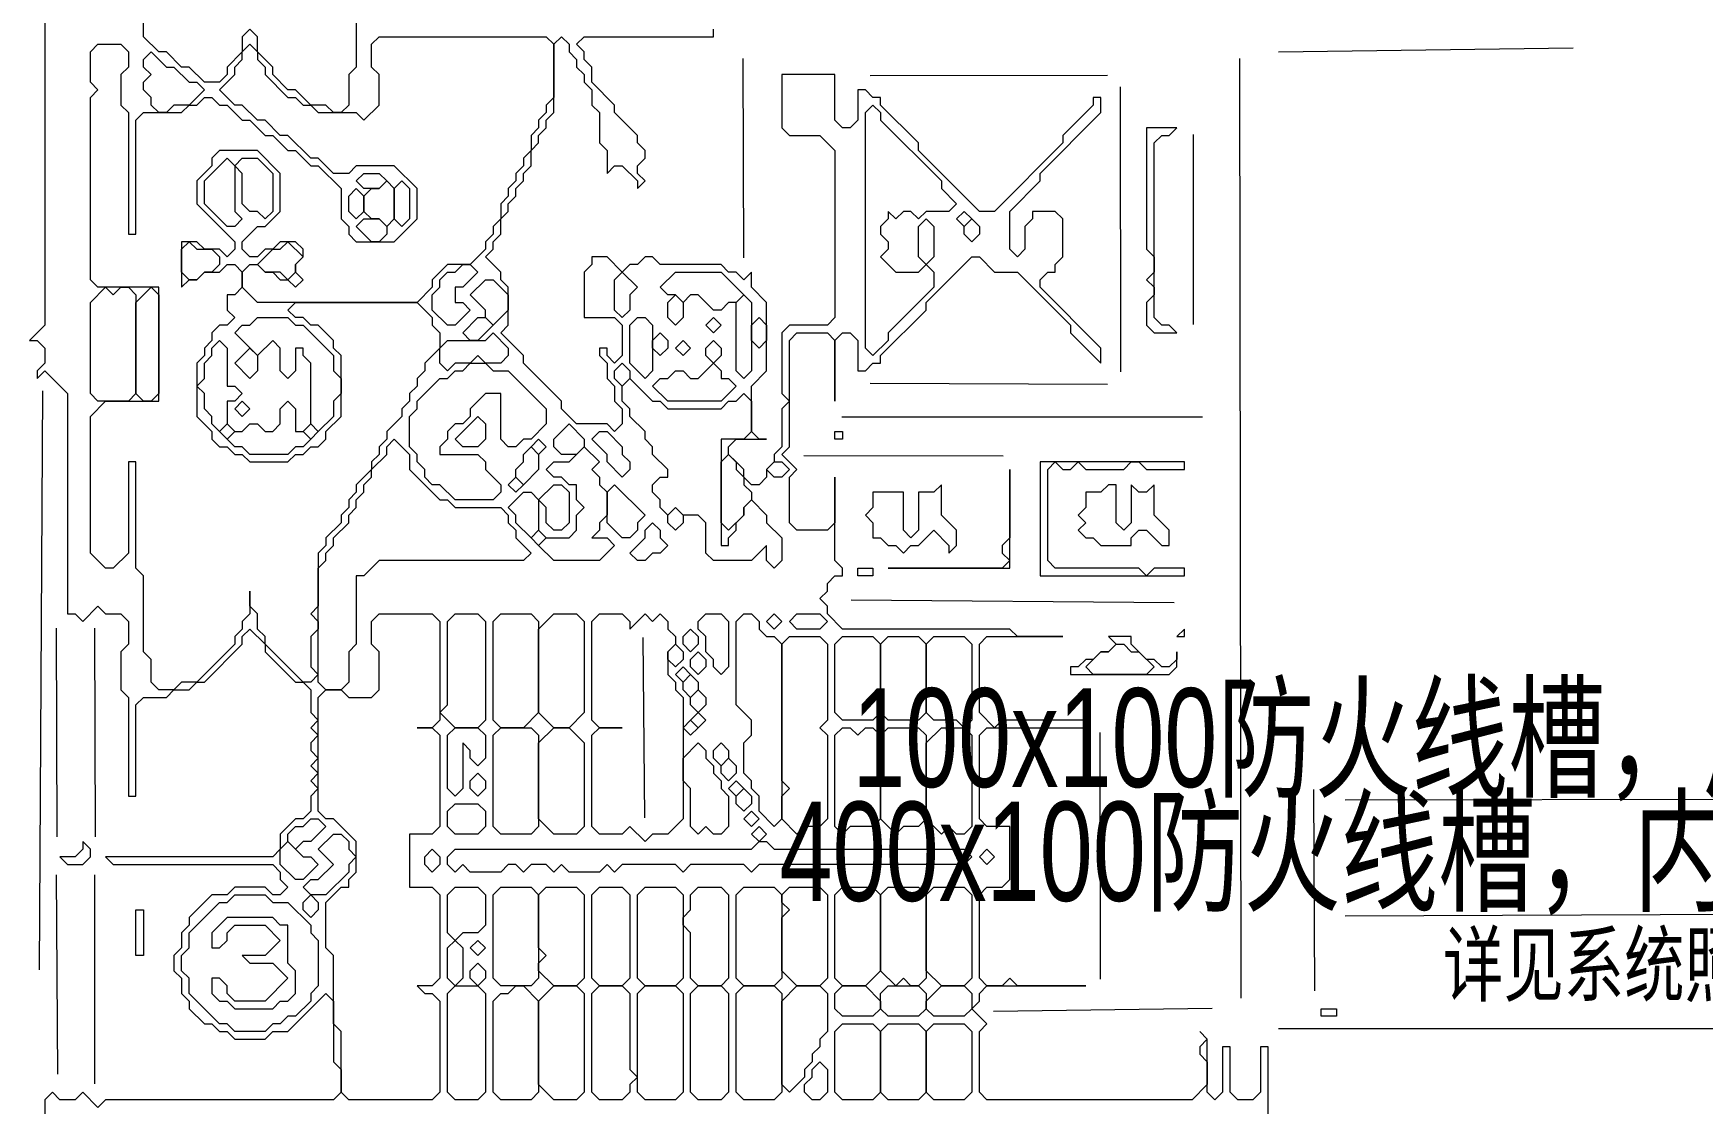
# Model space of a CAD drawing. Extents: x 10 to 1978, y 10 to 1392.
# Drawn here: x 1300.5 to 1520.2, y 682.5 to 823.4 of the extents above; entities that cross this region are included whole.
import ezdxf

# ---------------------------------------------------------------- set-up
doc = ezdxf.new("R2010")
doc.units = 0
for name, color, linetype, lineweight in [('OCR_TEXT', 6, 'Continuous', 0), ('TRACE_CURVE', 6, 'Continuous', 0), ('TRACE_STRAIGHT', 5, 'Continuous', 0), ('TRACE_TEXT_SYMBOL', 6, 'Continuous', 0)]:
    doc.layers.add(name, color=color, linetype=linetype, lineweight=lineweight)
doc.styles.add('wqy-unicode', font='wqy-unicode.lff')

msp = doc.modelspace()

# ---------------------------------------------------------------- linework, layer by layer
at = {"layer": 'TRACE_CURVE', "color": 6}
for points in [[(1300, 831), (1301, 831), (1302, 830), (1302, 785), (1300, 783), (1301, 783), (1302, 782), (1302, 780), (1301, 779), (1301, 778), (1302, 779), (1305, 776), (1305, 747), (1306, 747), (1307, 746), (1309, 748), (1310, 747), (1312, 747), (1313, 746)], [(1343, 829), (1343, 819), (1342, 818), (1342, 814), (1341, 813), (1340, 813), (1339, 814), (1337, 814), (1335, 816), (1334, 816), (1332, 818), (1332, 819), (1330, 821), (1330, 823), (1329, 824)], [(1329, 824), (1328, 823), (1328, 821), (1326, 819), (1326, 818), (1325, 817), (1323, 817), (1321, 819), (1320, 819), (1318, 821), (1317, 821), (1315, 823), (1315, 828)], [(1375, 813), (1375, 809), (1376, 808), (1376, 805), (1377, 806), (1378, 806), (1380, 804), (1380, 803), (1381, 804), (1380, 805), (1380, 806), (1381, 807), (1381, 808), (1380, 809), (1380, 810), (1377, 813), (1377, 814), (1374, 817), (1374, 819), (1373, 820), (1373, 821), (1372, 822), (1373, 823), (1390, 823), (1390, 824)], [(1347, 771), (1347, 770), (1346, 769), (1346, 768), (1345, 767), (1345, 766), (1343, 764), (1343, 763), (1342, 762), (1342, 761), (1341, 760), (1341, 759), (1339, 757), (1339, 756), (1338, 755), (1338, 748), (1337, 747), (1338, 746), (1338, 745), (1337, 744), (1337, 740), (1338, 739), (1337, 738), (1336, 738), (1331, 743), (1331, 744), (1330, 745), (1330, 747), (1329, 748), (1329, 750), (1329, 747), (1328, 746), (1328, 745), (1327, 744), (1327, 743), (1322, 738), (1320, 738), (1319, 737), (1317, 737), (1316, 738), (1316, 741), (1315, 742), (1315, 752), (1314, 753), (1314, 767), (1313, 767), (1313, 755), (1311, 753), (1310, 753), (1308, 755), (1308, 773), (1310, 775), (1317, 775), (1317, 790), (1309, 790), (1308, 791), (1308, 815), (1309, 816), (1308, 817), (1308, 821), (1309, 822), (1312, 822), (1313, 821), (1313, 819)], [(1313, 819), (1312, 818), (1312, 814), (1313, 813), (1313, 797), (1314, 797), (1314, 812), (1315, 813), (1320, 813), (1321, 814), (1322, 814), (1323, 815), (1324, 815), (1325, 814), (1326, 814), (1328, 812), (1329, 812), (1331, 810), (1332, 810), (1334, 808), (1335, 808), (1337, 806), (1338, 806), (1341, 803), (1341, 799), (1342, 798), (1342, 797), (1343, 796), (1348, 796), (1351, 799), (1351, 803), (1348, 806), (1343, 806), (1342, 805), (1340, 805), (1338, 807), (1337, 807), (1334, 810), (1333, 810), (1331, 812), (1330, 812), (1328, 814), (1327, 814), (1325, 816), (1327, 818), (1327, 819), (1328, 820), (1328, 821), (1329, 822), (1330, 821), (1330, 820), (1331, 819), (1331, 818), (1334, 815), (1335, 815), (1336, 814), (1337, 814), (1338, 813), (1343, 813), (1344, 812), (1346, 814), (1346, 818), (1345, 819), (1345, 822)], [(1345, 822), (1346, 823), (1368, 823), (1369, 822), (1369, 815), (1368, 814), (1368, 813), (1367, 812), (1367, 811), (1366, 810), (1366, 808), (1365, 807), (1365, 806), (1364, 805), (1364, 804), (1363, 803), (1363, 802), (1362, 801), (1362, 799), (1361, 798), (1361, 797), (1360, 796), (1360, 795), (1358, 793), (1355, 793), (1353, 791), (1353, 790), (1351, 788), (1330, 788), (1328, 790), (1328, 792), (1329, 793), (1330, 793), (1331, 792), (1332, 792), (1333, 791), (1334, 791), (1335, 790), (1336, 791), (1335, 792), (1335, 793), (1336, 794), (1336, 795), (1335, 796), (1333, 796), (1332, 795), (1331, 795), (1330, 794), (1329, 794), (1328, 795), (1328, 796), (1330, 798), (1331, 798), (1333, 800), (1333, 805), (1330, 808), (1325, 808), (1324, 807), (1324, 806), (1322, 804), (1322, 801), (1327, 796), (1327, 795), (1326, 794)], [(1381, 794), (1380, 793), (1379, 793), (1378, 792), (1376, 794), (1374, 794), (1374, 793), (1373, 792), (1373, 786), (1377, 786), (1378, 785), (1378, 781), (1377, 780), (1376, 781), (1376, 782), (1375, 782), (1375, 781), (1376, 780), (1376, 778), (1377, 777), (1377, 775), (1378, 774), (1378, 772), (1377, 771), (1376, 772), (1372, 772), (1370, 774), (1370, 775), (1365, 780), (1365, 781), (1362, 784), (1363, 785), (1363, 790), (1362, 791), (1362, 792), (1360, 794), (1361, 795), (1361, 796), (1362, 797), (1362, 799), (1363, 800), (1363, 801), (1364, 802), (1364, 803), (1365, 804), (1365, 805), (1366, 806), (1366, 808), (1367, 809), (1367, 810), (1368, 811), (1368, 812), (1369, 813), (1369, 822), (1370, 823), (1371, 822), (1371, 821), (1372, 820), (1372, 819), (1373, 818), (1373, 817), (1374, 816), (1374, 814), (1375, 813)], [(1430, 794), (1429, 795), (1429, 800), (1433, 804), (1433, 805), (1441, 813), (1441, 815), (1440, 815), (1440, 814), (1436, 810), (1436, 809), (1427, 800), (1425, 800), (1417, 808), (1417, 809), (1412, 814), (1412, 815), (1411, 815), (1410, 816), (1409, 816), (1409, 812), (1408, 811), (1407, 811), (1406, 812), (1406, 818), (1399, 818), (1399, 811), (1400, 810), (1404, 810), (1406, 808), (1406, 786), (1405, 785), (1400, 785), (1399, 784), (1399, 776), (1400, 775), (1399, 774), (1399, 769), (1398, 768), (1398, 767), (1397, 766), (1397, 765), (1396, 764), (1395, 764), (1394, 765), (1394, 766), (1392, 768), (1392, 769), (1393, 770), (1397, 770), (1396, 770), (1395, 771), (1395, 777), (1397, 779), (1397, 788), (1395, 790), (1395, 792), (1394, 791), (1393, 792), (1392, 792), (1391, 793), (1383, 793), (1382, 794), (1381, 794)], [(1428, 733), (1427, 732), (1425, 734), (1425, 743), (1426, 744), (1436, 744), (1430, 744), (1429, 745), (1407, 745), (1405, 747), (1405, 748), (1404, 749), (1405, 750), (1405, 751), (1406, 752), (1407, 752), (1407, 753), (1406, 754), (1406, 765), (1406, 759), (1405, 758), (1401, 758), (1400, 759), (1400, 765), (1401, 766), (1399, 768), (1400, 769), (1400, 783), (1401, 784), (1405, 784), (1406, 783), (1406, 775), (1406, 783), (1407, 784), (1408, 784), (1409, 783), (1409, 779), (1410, 779), (1411, 780), (1412, 780), (1412, 781), (1418, 787), (1418, 788), (1424, 794), (1425, 794), (1427, 792), (1430, 792), (1437, 785), (1437, 784), (1441, 780), (1441, 782), (1433, 790), (1433, 791), (1434, 792), (1435, 792), (1435, 793), (1436, 794), (1436, 799), (1435, 800), (1432, 800), (1432, 799), (1431, 798), (1431, 795), (1430, 794)], [(1326, 794), (1325, 795), (1323, 795), (1322, 796), (1320, 796), (1320, 790), (1321, 791), (1322, 791), (1323, 792), (1325, 792), (1326, 793), (1327, 793), (1328, 792), (1328, 790), (1327, 789), (1326, 789), (1326, 787), (1327, 786), (1326, 785), (1325, 785), (1324, 784), (1324, 783), (1323, 782), (1323, 781), (1322, 780), (1322, 773), (1324, 771), (1324, 770), (1325, 769), (1326, 769), (1327, 768), (1328, 768), (1329, 767), (1334, 767), (1335, 768), (1336, 768), (1337, 769), (1338, 769), (1339, 770), (1339, 771), (1341, 773), (1341, 781), (1340, 782), (1340, 783), (1338, 785), (1337, 785), (1336, 786), (1335, 786), (1334, 787), (1335, 788), (1351, 788), (1353, 786), (1353, 785), (1354, 784), (1354, 782), (1352, 780), (1352, 779), (1351, 778), (1351, 777), (1350, 776), (1350, 775), (1349, 774), (1349, 773), (1347, 771)], [(1313, 746), (1313, 743), (1312, 742), (1312, 737), (1313, 736), (1313, 723), (1314, 723), (1314, 735), (1315, 736), (1318, 736), (1319, 737), (1321, 737), (1322, 738), (1323, 738), (1328, 743), (1328, 744), (1329, 745), (1331, 743), (1331, 742), (1335, 738), (1336, 738), (1337, 737), (1337, 734), (1338, 733), (1337, 732), (1338, 731), (1337, 730), (1337, 729), (1338, 728), (1337, 727), (1338, 726), (1337, 725), (1338, 724), (1337, 723), (1337, 721), (1336, 720), (1335, 720), (1333, 718), (1333, 716), (1332, 715), (1310, 715), (1311, 714), (1332, 714), (1333, 713), (1333, 712), (1334, 711), (1333, 710), (1332, 710), (1331, 711), (1327, 711), (1326, 710), (1324, 710), (1321, 707), (1321, 706), (1320, 705), (1320, 703), (1319, 702), (1319, 700), (1320, 699), (1320, 697), (1321, 696), (1321, 695), (1323, 693), (1324, 693)], [(1463, 637), (1463, 690), (1462, 690), (1462, 684), (1461, 683), (1459, 683), (1458, 684), (1458, 690), (1457, 690), (1457, 684), (1456, 683), (1455, 684), (1455, 691), (1454, 692), (1455, 691), (1454, 690), (1454, 689), (1455, 688), (1455, 685), (1453, 683), (1426, 683), (1425, 684), (1425, 692), (1426, 693), (1424, 695), (1425, 696), (1425, 697), (1426, 698), (1439, 698), (1430, 698), (1429, 699), (1428, 698), (1426, 698), (1425, 699), (1425, 710), (1426, 711), (1428, 711), (1429, 712), (1429, 719), (1426, 719), (1425, 720), (1425, 731), (1426, 732), (1439, 732), (1439, 733), (1428, 733)], [(1324, 693), (1325, 692), (1326, 692), (1327, 691), (1331, 691), (1332, 692), (1334, 692), (1339, 697), (1340, 696), (1340, 688), (1341, 687), (1341, 684), (1340, 683), (1310, 683), (1309, 682), (1307, 684), (1306, 683), (1304, 683), (1303, 684), (1302, 683), (1302, 637)]]:
    msp.add_lwpolyline(points, dxfattribs=at)
for points in [[(1315, 820), (1316, 821), (1318, 819), (1319, 819), (1321, 817), (1322, 817), (1323, 816), (1321, 814), (1319, 814), (1318, 813), (1317, 813), (1316, 814), (1316, 815), (1315, 816), (1315, 817), (1316, 818), (1315, 819)], [(1410, 813), (1411, 814), (1412, 813), (1412, 812), (1420, 804), (1420, 803), (1422, 801), (1421, 800), (1418, 800), (1417, 799), (1416, 800), (1415, 800), (1414, 799), (1413, 800), (1413, 799), (1412, 798), (1412, 797), (1413, 796), (1413, 795), (1412, 794), (1414, 792), (1417, 792), (1418, 793), (1419, 792), (1419, 790), (1413, 784), (1413, 783), (1411, 781), (1410, 782)], [(1326, 807), (1327, 806), (1327, 800), (1328, 799), (1327, 798), (1326, 798), (1323, 801), (1323, 804)], [(1327, 806), (1328, 807), (1330, 807), (1332, 805), (1332, 800), (1331, 799), (1330, 800), (1329, 800), (1328, 801), (1328, 805)], [(1343, 804), (1344, 805), (1346, 805), (1347, 804), (1346, 803), (1344, 803)], [(1342, 802), (1343, 803), (1344, 802), (1344, 800), (1343, 799), (1342, 800)], [(1346, 803), (1347, 804), (1348, 803), (1348, 799), (1347, 798), (1346, 799), (1345, 799), (1344, 800), (1344, 802), (1345, 803)], [(1348, 803), (1349, 804), (1350, 803), (1350, 799), (1349, 798), (1348, 799)], [(1422, 799), (1423, 800), (1424, 799), (1423, 798)], [(1343, 798), (1344, 799), (1346, 799), (1347, 798), (1347, 797), (1346, 796), (1345, 796)], [(1417, 798), (1418, 799), (1419, 798), (1419, 794), (1418, 793), (1417, 794)], [(1423, 798), (1424, 799), (1425, 798), (1425, 797), (1424, 796), (1423, 797)], [(1320, 795), (1321, 796), (1322, 795), (1324, 795), (1325, 794), (1325, 793), (1324, 792), (1323, 792), (1322, 791), (1321, 791), (1320, 792)], [(1333, 795), (1334, 796), (1336, 794), (1335, 793), (1335, 792), (1334, 791), (1333, 792), (1331, 792), (1330, 793), (1332, 795)], [(1356, 792), (1357, 793), (1358, 793), (1359, 792), (1357, 790), (1356, 790), (1356, 788), (1357, 788), (1358, 787), (1356, 785), (1355, 785), (1353, 787), (1353, 789), (1354, 790), (1354, 791), (1355, 792)], [(1360, 791), (1361, 791), (1363, 789), (1363, 787), (1361, 785), (1360, 786), (1360, 787), (1358, 789)], [(1377, 791), (1378, 792), (1380, 790), (1379, 789), (1379, 787), (1378, 786), (1377, 787)], [(1385, 792), (1391, 792), (1394, 789), (1393, 788), (1392, 788), (1391, 787), (1390, 787), (1388, 789), (1387, 789), (1386, 788), (1385, 789), (1384, 789), (1383, 790)], [(1310, 790), (1311, 789), (1312, 790), (1313, 790), (1314, 789), (1314, 776), (1313, 775), (1309, 775), (1308, 776), (1308, 788)], [(1316, 790), (1317, 789), (1317, 776), (1316, 775), (1315, 775), (1314, 776), (1314, 788)], [(1384, 788), (1385, 789), (1386, 788), (1386, 786), (1385, 785), (1384, 786)], [(1393, 788), (1394, 789), (1395, 788), (1395, 779), (1394, 778), (1393, 779)], [(1329, 785), (1330, 786), (1334, 786), (1335, 785), (1336, 785), (1340, 781), (1340, 779), (1341, 778), (1341, 776), (1340, 775), (1340, 773), (1338, 771), (1337, 772), (1337, 780), (1336, 781), (1336, 782), (1335, 782), (1335, 779), (1334, 778), (1333, 779), (1333, 782), (1332, 783), (1330, 781), (1327, 784), (1328, 785)], [(1359, 786), (1360, 786), (1361, 785), (1359, 783), (1358, 783), (1357, 784)], [(1379, 785), (1380, 786), (1381, 786), (1382, 785), (1382, 779), (1381, 778), (1379, 780)], [(1389, 785), (1390, 786), (1391, 785), (1390, 784)], [(1395, 785), (1396, 786), (1397, 785), (1397, 783), (1396, 782), (1395, 783)], [(1324, 782), (1325, 783), (1326, 782), (1326, 777), (1327, 777), (1328, 776), (1327, 775), (1326, 775), (1326, 772), (1325, 771), (1324, 772), (1324, 773), (1323, 774), (1323, 776), (1322, 777), (1323, 778), (1323, 780), (1324, 781)], [(1360, 783), (1361, 784), (1363, 782), (1363, 781), (1362, 780), (1360, 780), (1359, 781), (1358, 780), (1356, 780), (1355, 779), (1354, 780), (1354, 782), (1355, 783)], [(1382, 783), (1383, 784), (1384, 783), (1384, 782), (1383, 781), (1382, 782)], [(1385, 782), (1386, 783), (1387, 782), (1386, 781)], [(1389, 782), (1390, 783), (1391, 782), (1391, 781), (1390, 780), (1389, 781)], [(1329, 782), (1330, 781), (1330, 779), (1329, 778), (1327, 780)], [(1357, 779), (1358, 780), (1360, 780), (1361, 779), (1363, 779), (1368, 774), (1368, 772), (1366, 770), (1365, 770), (1364, 769), (1363, 769), (1362, 770), (1362, 776), (1360, 776), (1358, 774), (1358, 773), (1357, 772), (1356, 772), (1355, 771), (1355, 770), (1354, 769), (1354, 768), (1359, 768), (1360, 767), (1360, 766), (1362, 764), (1362, 763), (1361, 762), (1356, 762), (1354, 764), (1353, 764), (1352, 765), (1352, 766), (1351, 767), (1351, 768), (1350, 769), (1350, 773), (1351, 774), (1351, 775), (1354, 778), (1355, 778), (1356, 779)], [(1377, 779), (1378, 780), (1379, 779), (1379, 778), (1378, 777), (1377, 778)], [(1390, 780), (1391, 779), (1391, 778), (1392, 778), (1393, 777), (1391, 775), (1384, 775), (1382, 777), (1383, 778), (1384, 778), (1385, 779), (1386, 779), (1387, 778), (1388, 778)], [(1378, 777), (1379, 778), (1382, 775), (1383, 775), (1384, 774), (1391, 774), (1392, 775), (1393, 775), (1394, 776), (1395, 775), (1395, 771), (1394, 770), (1391, 770), (1391, 756), (1392, 756), (1392, 757), (1393, 758), (1393, 759), (1394, 760), (1394, 761), (1395, 762), (1397, 760), (1397, 759), (1399, 757), (1399, 754), (1398, 753), (1397, 754), (1397, 756), (1395, 754), (1390, 754), (1389, 755), (1389, 759), (1388, 760), (1386, 760), (1385, 761), (1384, 760), (1383, 761), (1383, 762), (1382, 763), (1382, 764), (1383, 765), (1384, 765), (1384, 766), (1382, 768), (1382, 769), (1381, 770), (1381, 771), (1379, 773), (1379, 774), (1378, 775)], [(1333, 774), (1334, 775), (1335, 774), (1335, 771), (1336, 771), (1337, 770), (1336, 769), (1335, 769), (1334, 768), (1329, 768), (1328, 769), (1327, 769), (1326, 770), (1327, 771), (1328, 771), (1329, 772), (1330, 772), (1331, 771), (1332, 771), (1333, 772)], [(1327, 774), (1328, 775), (1329, 774), (1328, 773)], [(1325, 771), (1326, 772), (1327, 771), (1326, 770)], [(1336, 771), (1337, 772), (1338, 771), (1337, 770)], [(1359, 773), (1360, 772), (1360, 770), (1359, 769), (1357, 769), (1356, 770)], [(1371, 772), (1373, 770), (1373, 769), (1372, 768), (1370, 768), (1369, 769), (1369, 770)], [(1347, 769), (1348, 770), (1350, 768), (1350, 766), (1354, 762), (1355, 762), (1356, 761), (1362, 761), (1363, 760), (1363, 759), (1364, 758), (1364, 757), (1366, 755), (1365, 754), (1346, 754), (1344, 752), (1343, 752), (1343, 743), (1342, 742), (1342, 738), (1341, 737), (1339, 737), (1338, 738), (1338, 753), (1339, 754), (1339, 755), (1340, 756), (1340, 757), (1342, 759), (1342, 760), (1343, 761), (1343, 762), (1344, 763), (1344, 764), (1345, 765), (1345, 766), (1347, 768)], [(1365, 768), (1366, 769), (1367, 768), (1367, 766), (1365, 764), (1364, 765), (1364, 766), (1365, 767)], [(1366, 769), (1367, 770), (1368, 769), (1367, 768)], [(1373, 769), (1375, 767), (1374, 766), (1375, 765), (1375, 764), (1376, 763), (1376, 760), (1375, 759), (1375, 758), (1374, 757), (1376, 757), (1377, 756), (1375, 754), (1369, 754), (1367, 756), (1368, 757), (1371, 757), (1372, 758), (1372, 760), (1373, 761), (1372, 762), (1372, 764), (1371, 764), (1370, 765), (1369, 765), (1368, 766), (1369, 767), (1371, 767)], [(1374, 770), (1375, 771), (1376, 771), (1378, 769), (1378, 768), (1379, 767), (1379, 766), (1378, 765), (1376, 767), (1376, 768)], [(1391, 767), (1392, 768), (1393, 767), (1393, 766), (1394, 765), (1394, 764), (1395, 763), (1395, 762), (1394, 761), (1394, 760), (1392, 758), (1391, 759)], [(1397, 766), (1398, 767), (1399, 767), (1400, 766), (1399, 765), (1398, 765)], [(1363, 764), (1364, 765), (1365, 764), (1364, 763)], [(1365, 763), (1366, 763), (1367, 762), (1367, 758), (1366, 757), (1364, 759), (1364, 760), (1363, 761)], [(1369, 764), (1370, 764), (1371, 763), (1371, 759), (1370, 758), (1369, 758), (1368, 759), (1368, 761), (1367, 762)], [(1376, 763), (1377, 764), (1381, 760), (1380, 759), (1380, 758), (1379, 757), (1378, 757), (1376, 759)], [(1384, 760), (1385, 761), (1386, 760), (1386, 759), (1385, 758), (1384, 759)], [(1366, 757), (1367, 758), (1368, 757), (1367, 756)], [(1381, 758), (1382, 759), (1383, 758), (1383, 757), (1384, 756), (1383, 755), (1382, 755), (1381, 754), (1380, 754), (1379, 755), (1381, 757)], [(1345, 746), (1346, 747), (1353, 747), (1354, 746), (1354, 733), (1353, 732), (1351, 732), (1353, 732), (1354, 731), (1354, 719), (1353, 718), (1350, 718), (1350, 711), (1353, 711), (1354, 710), (1354, 699), (1353, 698), (1351, 698), (1352, 697), (1353, 697), (1354, 696), (1354, 684), (1353, 683), (1342, 683), (1341, 684), (1341, 692), (1340, 693), (1340, 702), (1339, 703), (1339, 709), (1341, 711), (1342, 711), (1342, 712), (1343, 713), (1343, 717), (1340, 720), (1339, 720), (1338, 721), (1338, 736), (1339, 737), (1341, 737), (1342, 736), (1345, 736), (1346, 737), (1346, 742), (1345, 743)], [(1355, 746), (1356, 747), (1359, 747), (1360, 746), (1360, 733), (1359, 732), (1356, 732), (1354, 734), (1355, 735)], [(1361, 746), (1362, 747), (1366, 747), (1367, 746), (1367, 734), (1365, 732), (1362, 732), (1361, 733)], [(1369, 747), (1372, 747), (1373, 746), (1373, 734), (1371, 732), (1369, 732), (1367, 734), (1367, 745)], [(1374, 746), (1375, 747), (1378, 747), (1379, 746), (1379, 745), (1381, 747), (1382, 746), (1383, 747), (1384, 746), (1384, 745), (1385, 744), (1385, 743), (1384, 742), (1384, 739), (1385, 738), (1385, 737), (1386, 736), (1386, 720), (1384, 718), (1382, 718), (1381, 717), (1379, 719), (1378, 718), (1375, 718), (1374, 719), (1374, 731), (1375, 732), (1378, 732), (1375, 732), (1374, 733)], [(1388, 746), (1389, 747), (1391, 747), (1392, 746), (1392, 740), (1391, 739), (1390, 740), (1390, 741), (1389, 742), (1389, 744), (1388, 745)], [(1393, 746), (1394, 747), (1395, 747), (1396, 746), (1396, 745), (1397, 744), (1398, 744), (1399, 743), (1399, 720), (1398, 719), (1396, 721), (1396, 723), (1395, 724), (1395, 725), (1394, 726), (1394, 730), (1395, 731), (1395, 733), (1393, 735)], [(1397, 746), (1398, 747), (1399, 746), (1398, 745)], [(1400, 746), (1401, 747), (1404, 747), (1405, 746), (1404, 745), (1401, 745)], [(1386, 744), (1387, 745), (1388, 744), (1388, 743), (1387, 742), (1386, 743)], [(1384, 742), (1385, 743), (1386, 742), (1386, 741), (1385, 740), (1384, 741)], [(1399, 743), (1400, 744), (1404, 744), (1405, 743), (1405, 733), (1404, 732), (1405, 731), (1405, 720), (1404, 719), (1402, 719), (1401, 718), (1399, 720), (1399, 723), (1400, 724), (1399, 725)], [(1406, 743), (1407, 744), (1411, 744), (1412, 743), (1412, 734), (1411, 733), (1407, 733), (1406, 734)], [(1412, 743), (1413, 744), (1417, 744), (1418, 743), (1418, 734), (1417, 733), (1413, 733), (1412, 734)], [(1418, 743), (1419, 744), (1423, 744), (1424, 743), (1424, 733), (1423, 732), (1422, 733), (1419, 733), (1418, 734)], [(1387, 741), (1388, 742), (1389, 741), (1389, 740), (1388, 739), (1387, 740)], [(1385, 739), (1386, 740), (1387, 739), (1386, 738)], [(1386, 738), (1387, 739), (1388, 738), (1388, 737), (1387, 736), (1386, 737)], [(1387, 736), (1388, 737), (1389, 736), (1389, 735), (1388, 734), (1387, 735)], [(1387, 733), (1388, 734), (1389, 733), (1388, 732)], [(1355, 731), (1356, 732), (1359, 732), (1360, 731), (1360, 728), (1359, 727), (1358, 728), (1358, 729), (1357, 730), (1357, 724), (1356, 723), (1355, 724)], [(1361, 731), (1362, 732), (1366, 732), (1367, 731), (1367, 719), (1366, 718), (1362, 718), (1361, 719)], [(1369, 732), (1371, 732), (1373, 730), (1373, 719), (1372, 718), (1369, 718), (1367, 720), (1367, 730)], [(1386, 732), (1387, 733), (1388, 732), (1387, 731)], [(1406, 731), (1407, 732), (1408, 732), (1409, 731), (1410, 732), (1411, 732), (1412, 731), (1412, 720), (1411, 719), (1408, 719), (1407, 718), (1406, 719)], [(1412, 731), (1413, 732), (1417, 732), (1418, 731), (1418, 720), (1417, 719), (1415, 719), (1414, 718), (1412, 720)], [(1420, 732), (1423, 732), (1424, 731), (1424, 719), (1423, 718), (1422, 718), (1421, 719), (1420, 718), (1418, 720), (1418, 730)], [(1388, 730), (1389, 729), (1389, 728), (1390, 727), (1390, 726), (1391, 725), (1391, 724), (1392, 723), (1392, 719), (1391, 718), (1390, 718), (1389, 719), (1388, 718), (1387, 719), (1387, 724), (1386, 725), (1386, 728)], [(1390, 729), (1391, 730), (1392, 729), (1392, 728), (1391, 727), (1390, 728)], [(1391, 727), (1392, 728), (1393, 727), (1393, 726), (1392, 725), (1391, 726)], [(1358, 725), (1359, 726), (1360, 725), (1360, 724), (1359, 723), (1358, 724)], [(1392, 724), (1393, 725), (1394, 724), (1393, 723)], [(1393, 723), (1394, 724), (1395, 723), (1395, 722), (1394, 721), (1393, 722)], [(1355, 721), (1356, 722), (1359, 722), (1360, 721), (1360, 719), (1359, 718), (1356, 718), (1355, 719)], [(1394, 720), (1395, 721), (1396, 720), (1395, 719)], [(1336, 719), (1337, 720), (1338, 720), (1339, 719), (1337, 717), (1336, 717), (1335, 716), (1334, 717), (1334, 718), (1335, 719)], [(1395, 718), (1396, 719), (1397, 718), (1396, 717)], [(1333, 716), (1334, 717), (1336, 715), (1337, 715), (1338, 714), (1336, 712), (1335, 712), (1333, 714)], [(1340, 718), (1341, 718), (1342, 717), (1342, 716), (1343, 715), (1342, 714), (1342, 713), (1339, 710), (1337, 710), (1336, 711), (1337, 712), (1338, 712), (1340, 714), (1338, 716)], [(1395, 716), (1396, 717), (1397, 717), (1398, 716), (1423, 716), (1424, 715), (1423, 714), (1396, 714), (1395, 713), (1394, 714), (1387, 714), (1386, 713), (1385, 714), (1378, 714), (1377, 713), (1376, 714), (1375, 713), (1371, 713), (1370, 714), (1369, 713), (1368, 714), (1366, 714), (1365, 713), (1364, 714), (1363, 714), (1362, 713), (1358, 713), (1357, 714), (1356, 713), (1355, 714), (1355, 715), (1356, 716)], [(1352, 715), (1353, 716), (1354, 715), (1354, 714), (1353, 713), (1352, 714)], [(1425, 715), (1426, 716), (1427, 715), (1426, 714)], [(1326, 709), (1327, 710), (1331, 710), (1332, 709), (1334, 709), (1337, 706), (1337, 705), (1338, 704), (1338, 698), (1337, 697), (1337, 696), (1335, 694), (1334, 694), (1333, 693), (1332, 693), (1331, 692), (1327, 692), (1326, 693), (1325, 693), (1321, 697), (1321, 699), (1320, 700), (1320, 702), (1321, 703), (1321, 705), (1325, 709)], [(1336, 709), (1337, 710), (1338, 709), (1338, 708), (1337, 707), (1336, 708)], [(1355, 710), (1356, 711), (1359, 711), (1360, 710), (1360, 706), (1359, 705), (1357, 705), (1356, 704), (1355, 705)], [(1361, 710), (1362, 711), (1366, 711), (1367, 710), (1367, 699), (1366, 698), (1362, 698), (1361, 699)], [(1367, 710), (1368, 711), (1372, 711), (1373, 710), (1373, 699), (1372, 698), (1369, 698), (1367, 700), (1367, 701), (1368, 702), (1367, 703)], [(1374, 710), (1375, 711), (1378, 711), (1379, 710), (1379, 699), (1378, 698), (1375, 698), (1374, 699)], [(1380, 710), (1381, 711), (1385, 711), (1386, 710), (1386, 699), (1385, 698), (1381, 698), (1380, 699)], [(1387, 710), (1388, 711), (1391, 711), (1392, 710), (1392, 699), (1391, 698), (1388, 698), (1387, 699), (1387, 705), (1386, 706), (1386, 707), (1387, 708)], [(1393, 710), (1394, 711), (1398, 711), (1399, 710), (1399, 699), (1398, 698), (1394, 698), (1393, 699)], [(1399, 710), (1400, 711), (1404, 711), (1405, 710), (1405, 699), (1404, 698), (1401, 698), (1399, 700), (1399, 707), (1400, 708), (1399, 709)], [(1406, 710), (1407, 711), (1411, 711), (1412, 710), (1412, 700), (1410, 698), (1407, 698), (1406, 699)], [(1412, 710), (1413, 711), (1417, 711), (1418, 710), (1418, 699), (1417, 698), (1416, 698), (1415, 699), (1414, 698), (1412, 700)], [(1418, 710), (1419, 711), (1423, 711), (1424, 710), (1424, 699), (1423, 698), (1420, 698), (1418, 700)], [(1355, 703), (1356, 704), (1357, 703), (1357, 699), (1356, 698), (1355, 699)], [(1358, 703), (1359, 704), (1360, 703), (1359, 702)], [(1358, 700), (1359, 701), (1360, 700), (1360, 699), (1359, 698), (1358, 699)], [(1355, 697), (1356, 698), (1359, 698), (1360, 697), (1360, 684), (1359, 683), (1356, 683), (1355, 684)], [(1363, 697), (1364, 698), (1365, 698), (1367, 696), (1367, 684), (1366, 683), (1362, 683), (1361, 684), (1361, 696), (1362, 697)], [(1369, 698), (1372, 698), (1373, 697), (1373, 684), (1372, 683), (1369, 683), (1367, 685), (1367, 696)], [(1374, 697), (1375, 698), (1378, 698), (1379, 697), (1379, 687), (1380, 686), (1379, 685), (1379, 684), (1378, 683), (1375, 683), (1374, 684)], [(1380, 697), (1381, 698), (1385, 698), (1386, 697), (1386, 684), (1385, 683), (1381, 683), (1380, 684)], [(1387, 697), (1388, 698), (1391, 698), (1392, 697), (1392, 684), (1391, 683), (1388, 683), (1387, 684)], [(1393, 697), (1394, 698), (1398, 698), (1399, 697), (1399, 684), (1398, 683), (1394, 683), (1393, 684)], [(1401, 698), (1404, 698), (1405, 697), (1405, 692), (1404, 691), (1404, 690), (1403, 689), (1403, 688), (1402, 687), (1402, 686), (1400, 684), (1399, 685), (1399, 696)], [(1406, 697), (1407, 698), (1410, 698), (1412, 696), (1412, 695), (1411, 694), (1407, 694), (1406, 695)], [(1412, 697), (1413, 698), (1417, 698), (1418, 697), (1418, 695), (1417, 694), (1413, 694), (1412, 695)], [(1420, 698), (1423, 698), (1424, 697), (1424, 695), (1423, 694), (1419, 694), (1418, 695), (1418, 696)], [(1406, 692), (1407, 693), (1411, 693), (1412, 692), (1412, 684), (1411, 683), (1407, 683), (1406, 684)], [(1412, 692), (1413, 693), (1417, 693), (1418, 692), (1418, 684), (1417, 683), (1413, 683), (1412, 684)], [(1418, 692), (1419, 693), (1423, 693), (1424, 692), (1424, 684), (1423, 683), (1419, 683), (1418, 684)], [(1403, 687), (1404, 688), (1405, 687), (1405, 684), (1404, 683), (1403, 683), (1402, 684), (1402, 685), (1403, 686)]]:
    msp.add_lwpolyline(points, close=True, dxfattribs=at)
at = {"layer": 'TRACE_STRAIGHT', "color": 5}
for p, q in [((1393.87, 820.13), (1393.94, 793.87)), ((1459.24, 820.12), (1459.42, 696.37)), ((1464.38, 820.99), (1503.14, 821.55)), ((1410.62, 817.9), (1441.88, 817.93)), ((1443.55, 816.38), (1443.58, 778.87)), ((1453.12, 810.12), (1453.12, 785.12)), ((1301.29, 700.12), (1301.76, 776.38)), ((1410.62, 777.36), (1441.88, 777.26)), ((1406.88, 772.95), (1454.38, 772.94)), ((1401.88, 767.85), (1428.13, 767.81)), ((1408.12, 748.86), (1450.63, 748.47)), ((1303.51, 745.13), (1303.58, 717.62)), ((1308.53, 745.13), (1308.64, 717.62)), ((1380.73, 743.88), (1380.93, 720.13)), ((1440.85, 731.38), (1440.92, 698.87)), ((1468.99, 723.88), (1469.09, 697.36)), ((1473.13, 722.52), (1569.38, 722.63)), ((1303.48, 712.63), (1303.69, 686.37)), ((1308.58, 685.12), (1308.58, 712.62)), ((1473.13, 707.25), (1573.13, 707.67)), ((1426.86, 694.67), (1455.64, 695.07)), ((1464.38, 692.38), (1614.38, 692.37))]:
    msp.add_line(p, q, dxfattribs=at)
at = {"layer": 'TRACE_TEXT_SYMBOL', "color": 6}
for points in [[(1447, 811), (1447, 795), (1448, 794), (1448, 792), (1447, 791), (1448, 790), (1448, 789), (1447, 788), (1447, 785), (1448, 784), (1451, 784), (1450, 785), (1449, 785), (1448, 786), (1448, 809), (1449, 810), (1450, 810), (1451, 811)], [(1406, 771), (1407, 771), (1407, 770), (1406, 770)], [(1433, 767), (1433, 752), (1452, 752), (1452, 753), (1448, 753), (1447, 752), (1446, 753), (1435, 753), (1434, 754), (1434, 766), (1435, 767), (1436, 766), (1437, 766), (1438, 767), (1439, 766), (1444, 766), (1445, 767), (1446, 767), (1447, 766), (1452, 766), (1452, 767)], [(1429, 766), (1429, 757), (1428, 756), (1428, 755), (1429, 754), (1428, 753), (1413, 753), (1429, 753)], [(1420, 764), (1419, 763), (1417, 763), (1417, 758), (1416, 757), (1415, 758), (1415, 763), (1411, 763), (1411, 761), (1410, 760), (1411, 759), (1411, 757), (1412, 757), (1413, 756), (1414, 756), (1415, 755), (1416, 756), (1417, 756), (1419, 758), (1421, 756), (1421, 755), (1422, 756), (1422, 758), (1420, 760)], [(1442, 764), (1441, 763), (1439, 763), (1439, 761), (1438, 760), (1439, 759), (1438, 758), (1439, 757), (1440, 757), (1441, 756), (1445, 756), (1445, 757), (1446, 758), (1447, 758), (1449, 756), (1450, 756), (1450, 758), (1448, 760), (1448, 764), (1447, 763), (1446, 763), (1445, 764), (1445, 759), (1444, 758), (1443, 759), (1443, 764)], [(1409, 753), (1411, 753), (1411, 752), (1409, 752)], [(1452, 745), (1451, 744), (1452, 744)], [(1442, 744), (1443, 743), (1442, 742), (1441, 742), (1440, 741), (1439, 741), (1438, 740), (1437, 740), (1437, 739), (1450, 739), (1451, 740), (1451, 742), (1451, 741), (1450, 740), (1449, 740), (1448, 741), (1447, 741), (1445, 743), (1445, 744)], [(1442, 742), (1443, 743), (1444, 743), (1445, 742), (1446, 742), (1448, 740), (1447, 739), (1440, 739), (1439, 740), (1441, 742)], [(1307, 717), (1307, 716), (1306, 715), (1304, 715), (1305, 714), (1307, 714), (1308, 715), (1308, 716)], [(1314, 708), (1315, 708), (1315, 702), (1314, 702)], [(1326, 707), (1324, 705), (1324, 703), (1325, 703), (1326, 704), (1326, 705), (1327, 706), (1331, 706), (1333, 704), (1331, 702), (1328, 702), (1329, 701), (1332, 701), (1334, 699), (1331, 696), (1327, 696), (1326, 697), (1326, 698), (1325, 699), (1324, 699), (1324, 697), (1325, 696), (1326, 696), (1327, 695), (1332, 695), (1333, 696), (1334, 696), (1335, 697), (1335, 700), (1334, 701), (1334, 706), (1333, 706), (1332, 707)], [(1470, 695), (1472, 695), (1472, 694), (1470, 694)]]:
    msp.add_lwpolyline(points, close=True, dxfattribs=at)

# ---------------------------------------------------------------- texts
at = {"layer": 'OCR_TEXT', "color": 6, "style": 'wqy-unicode', "width": 0.72}
for s, height, p in [('100x100防火线槽，风机水泵等应急控创窝', 12.9992, (1408.29, 724.2)), ('400x100防火线槽，内部按1:2月金属丽板分隔', 13.0546, (1398.69, 709.2)), ('详见系统照坚井内沿培明兼)', 8.0882, (1486.03, 696.79))]:
    msp.add_text(s, height=height, dxfattribs=at).set_placement(p)

doc.saveas('drawing.dxf')
